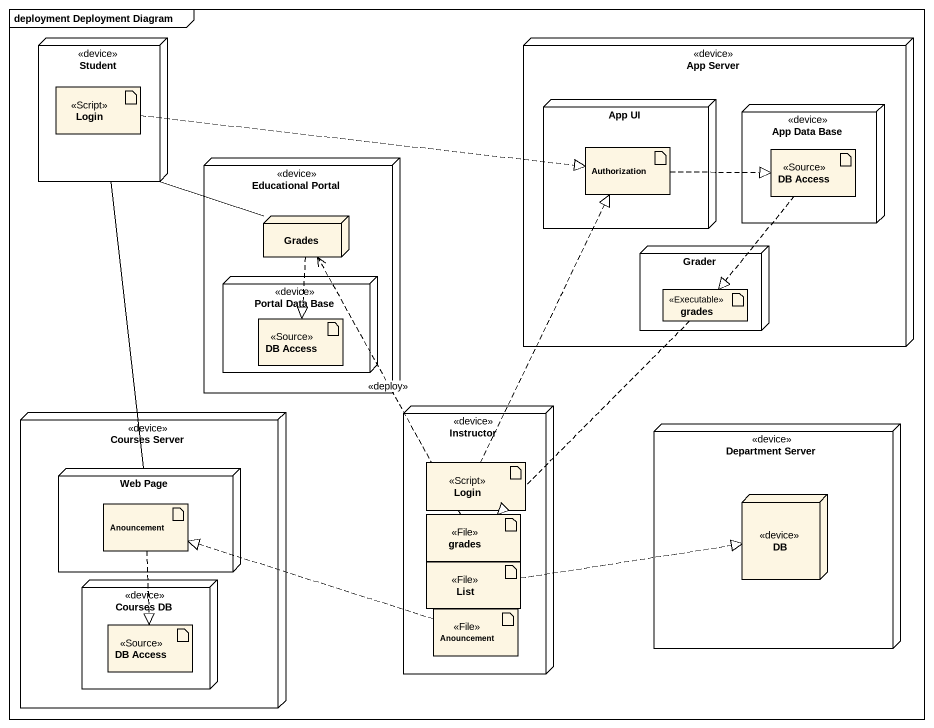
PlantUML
@startuml
mainframe deployment Deployment Diagram
node Student <<device>> {
  artifact Login <<Script>>
}
node "App Server" as App_Server <<device>> {
  node "App UI" as App_UI {
    artifact Authorization
  }
  node "App Data Base" as App_Data_Base <<device>> {
    artifact "DB Access" as DB_Access <<Source>>
  }
  node Grader {
    artifact grades <<Executable>>
  }
}
node "Educational Portal" as Educational_Portal <<device>> {
  node Grades
  node "Portal Data Base" as Portal_Data_Base <<device>> {
    artifact "DB Access" as DB_Access_2 <<Source>>
  }
}
node "Courses Server" as Courses_Server <<device>> {
  node "Web Page" as Web_Page {
    artifact Anouncement
  }
  node "Courses DB" as Courses_DB <<device>> {
    artifact "DB Access" as DB_Access_3 <<Source>>
  }
}
node Instructor <<device>> {
  artifact "Login" as Login_2 <<Script>>
  artifact "grades" as grades_2 <<File>>
  artifact List <<File>>
  artifact "Anouncement" as Anouncement_2 <<File>>
}
node "Department Server" as Department_Server <<device>> {
  node DB <<device>>
}
Login .right.|> Authorization
Authorization .right.|> DB_Access
DB_Access ..|> grades
Grades -up- Student
Grades ..|> DB_Access_2
grades ..|> grades_2
Web_Page -up- Student
Login_2 .up.|> Authorization
Anouncement ..|> DB_Access_3
grades_2 .up.> Grades : <<deploy>>
List .right.|> DB
Anouncement_2 .left.|> Anouncement
@enduml
